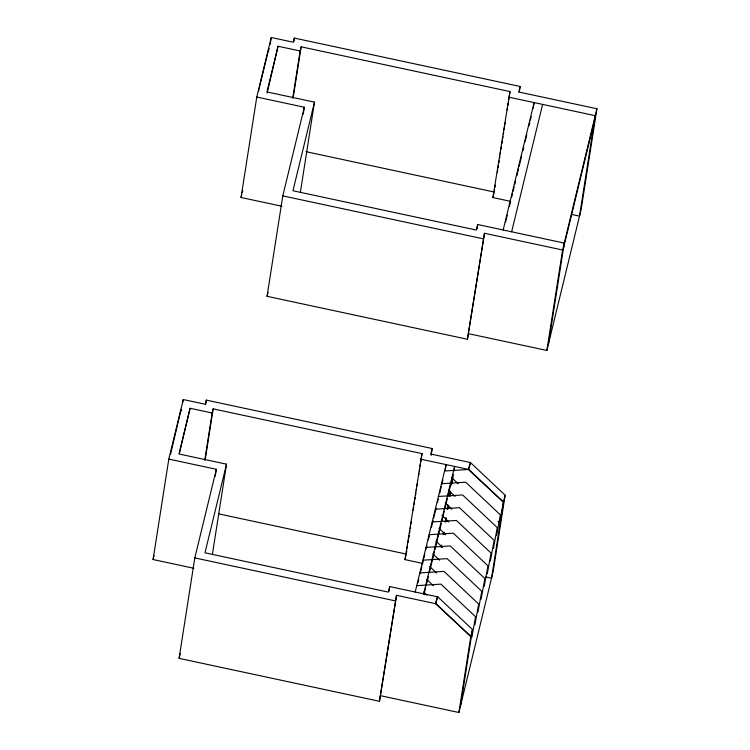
<?xml version="1.0" encoding="UTF-8"?>
<svg xmlns="http://www.w3.org/2000/svg" width="750" height="750" viewBox="0 0 750 750"><rect width="100%" height="100%" fill="white"/><g stroke="black" fill="none" stroke-linecap="round" stroke-linejoin="round"><path stroke-width="1.12" d="M193.922 568.294L153.075 559.538L168.806 459.094L183.281 399.544L205.35 404.269L206.363 400.116L432.188 448.519L431.109 455.447M170.503 454.406L181.134 409.416L180.769 411.713M182.916 401.85L183.281 399.544M204.75 460.35L212.156 413.016L190.087 408.281L179.531 452.784M205.641 404.738L206.363 400.116M281.897 206.25L241.05 197.494L256.781 97.05L271.247 37.5L293.325 42.234L294.328 38.072L520.163 86.475L519.253 92.25M258.647 91.219L259.012 88.922M268.566 50.822L268.922 48.525M205.209 459.666L213.169 408.863L422.016 453.619L420.75 461.7M270.169 44.428L271.247 37.5M267.141 93.037L278.053 46.247L300.131 50.972L292.716 98.316M380.794 695.756L458.897 712.5L470.803 636.459L436.144 603.806L396.525 595.312L379.444 701.297L179.081 658.359L194.812 557.916L216.347 469.284L168.806 459.094M215.269 476.203L216.347 469.284M212.419 554.231L226.519 464.175L178.978 453.984L190.087 408.281M293.794 41.541L294.328 38.072M293.184 97.622L301.144 46.819L509.991 91.575L509.269 96.197M468.759 333.722L546.872 350.456L562.594 250.013L484.491 233.269L467.419 339.262L267.056 296.316L282.787 195.872L304.322 107.241L256.781 97.05M303.234 114.169L304.322 107.241M300.394 192.188L314.494 102.131L266.953 91.941L278.053 46.247M388.988 591.188L389.709 586.566L437.831 596.878L472.491 629.531L460.584 705.572M379.444 701.297L396.525 595.312M422.662 563.409L404.944 559.612L422.016 453.619M406.472 552.919L406.828 550.603M407.194 548.297L407.55 545.991M408.094 542.522L408.459 540.216M408.816 537.909L409.181 535.594M409.547 533.288L409.903 530.981M410.269 528.666L410.625 526.359M410.991 524.053L411.347 521.737M413.156 510.197L413.7 506.728M414.066 504.422L414.422 502.116M414.788 499.8L415.144 497.494M415.509 495.188L415.875 492.872M416.231 490.566L416.597 488.259M416.953 485.953L417.319 483.637M418.584 475.556L418.941 473.25M419.306 470.944L419.672 468.628M420.028 466.322L420.394 464.016M476.962 229.144L477.684 224.531L564.281 243.084L548.55 343.538M424.228 594.9L424.762 591.45M445.416 469.237L446.137 464.616L415.181 592.031M467.419 339.262L484.491 233.269M510.628 201.366L492.909 197.569L509.991 91.575M494.625 189.722L494.259 192.028L305.953 151.669M494.981 187.406L495.347 185.1M497.334 172.397L497.691 170.091M498.056 167.784L498.422 165.469M498.778 163.162L499.144 160.856M499.5 158.541L499.866 156.234M500.222 153.928L500.588 151.622M500.953 149.306L501.309 147M501.853 143.531L502.219 141.225M502.575 138.919L502.941 136.613M503.297 134.297L503.663 131.991M504.019 129.684L504.384 127.369M504.75 125.062L505.106 122.756M507.094 110.053L507.459 107.747M507.816 105.431L508.181 103.125M508.547 100.819L508.903 98.503M441.234 547.416L441.591 545.119M443.212 534.759L443.578 532.453M445.2 522.094L445.922 517.491M447.178 509.428L447.9 504.825M449.344 495.619L450.066 491.016M450.966 485.259L451.688 480.656L447.844 496.481M443.962 534.562L444.328 532.247M445.95 521.859L446.494 518.391M447.938 509.156L448.481 505.697M449.934 496.453L450.656 491.841M451.922 483.759L453.366 474.516M453.909 471.056L454.631 466.434L423.675 593.85M533.212 108.347L534.113 102.581L503.156 229.987M432.188 448.519L430.847 454.059L470.466 462.544L505.125 495.206L503.447 502.125L491.541 578.166L485.813 576.938M505.125 495.206L493.219 571.247L458.897 712.5M520.163 86.475L518.812 92.016L596.925 108.75L581.194 209.203L546.872 350.456M471.788 637.528L475.584 616.791L440.925 584.138L416.728 585.656M474.881 624.788L478.678 604.05L444.019 571.397L419.822 572.916M477.975 612.047L481.772 591.309L447.113 558.656L422.925 560.175M481.078 599.306L484.875 578.569L450.216 545.916L426.019 547.434M484.172 586.566L487.969 565.828L453.309 533.175L429.113 534.694M487.266 573.825L491.062 553.088L456.403 520.434L432.206 521.953M490.359 561.084L494.156 540.347L459.497 507.694L435.309 509.212M493.453 548.344L497.25 527.606L462.6 494.953L438.403 496.472M496.556 535.603L500.353 514.866L465.694 482.213L441.497 483.731M420.675 459.159L468.778 469.472L503.447 502.125L499.65 522.863L497.953 521.269M259.284 87.806L268.828 48.506M153.075 559.538L154.041 555.581M241.05 197.494L241.772 194.531M242.25 192.553L242.728 190.575M212.156 413.016L213.169 408.863M300.131 50.972L301.144 46.819M179.081 658.359L180.291 653.419M267.056 296.316L268.022 292.359M226.519 464.175L204.984 552.806L388.369 592.106L389.709 586.566M314.494 102.131L292.959 190.762L476.334 230.062L477.684 224.531M404.944 559.612L406.022 555.178M492.909 197.569L493.987 193.134M417.928 582.844L418.753 579.45M420.122 573.797L421.772 567.019M422.316 564.759L423.422 560.231M423.966 557.972L424.791 554.578M426.169 548.925L426.994 545.541M428.363 539.888L429.459 535.359M431.381 527.447L433.031 520.669M433.584 518.4L436.059 508.228M437.428 502.575L438.253 499.181M439.622 493.538L441.272 486.75M441.825 484.491L442.922 479.962M505.622 221.934L507.272 215.147M509.466 206.109L510.291 202.716M511.669 197.062L512.484 193.669M513.038 191.409L514.134 186.891M514.688 184.622L515.513 181.237M516.881 175.584L518.531 168.797M519.084 166.537L521.55 156.366M522.928 150.712L523.753 147.319M525.122 141.666L526.772 134.887M528.975 125.841L529.791 122.447M530.344 120.187L531.169 116.794M511.641 231.806L542.606 104.4M425.044 590.316L425.587 588.056M426.141 585.797L428.334 576.75M429.441 572.231L434.381 551.878M434.934 549.619L441.244 523.612M441.797 521.353L444.272 511.181M444.816 508.922L447.291 498.741M562.594 250.013L596.925 108.75M563.513 248.006L594.469 120.6M472.491 629.531L470.803 636.459L435.572 603.684L437.288 596.766M435.572 603.684L437.831 596.878M444.591 470.991L468.778 469.472L470.466 462.544L468.216 469.35L503.447 502.125M508.641 97.116L595.237 115.678L579.506 216.122L571.5 214.406M282.787 195.872L483.15 238.809M219.122 513.956L406.284 554.072M194.812 557.916L395.175 600.853M451.369 477.375L458.147 483.759M448.275 490.116L455.053 496.5M445.181 502.856L451.95 509.241M442.078 515.597L448.856 521.981M438.984 528.337L445.763 534.722M435.891 541.078L442.669 547.463M432.797 553.819L439.575 560.203M429.694 566.559L436.472 572.944M426.6 579.3L433.378 585.684M423.506 592.041L426.891 595.237"/></g></svg>
